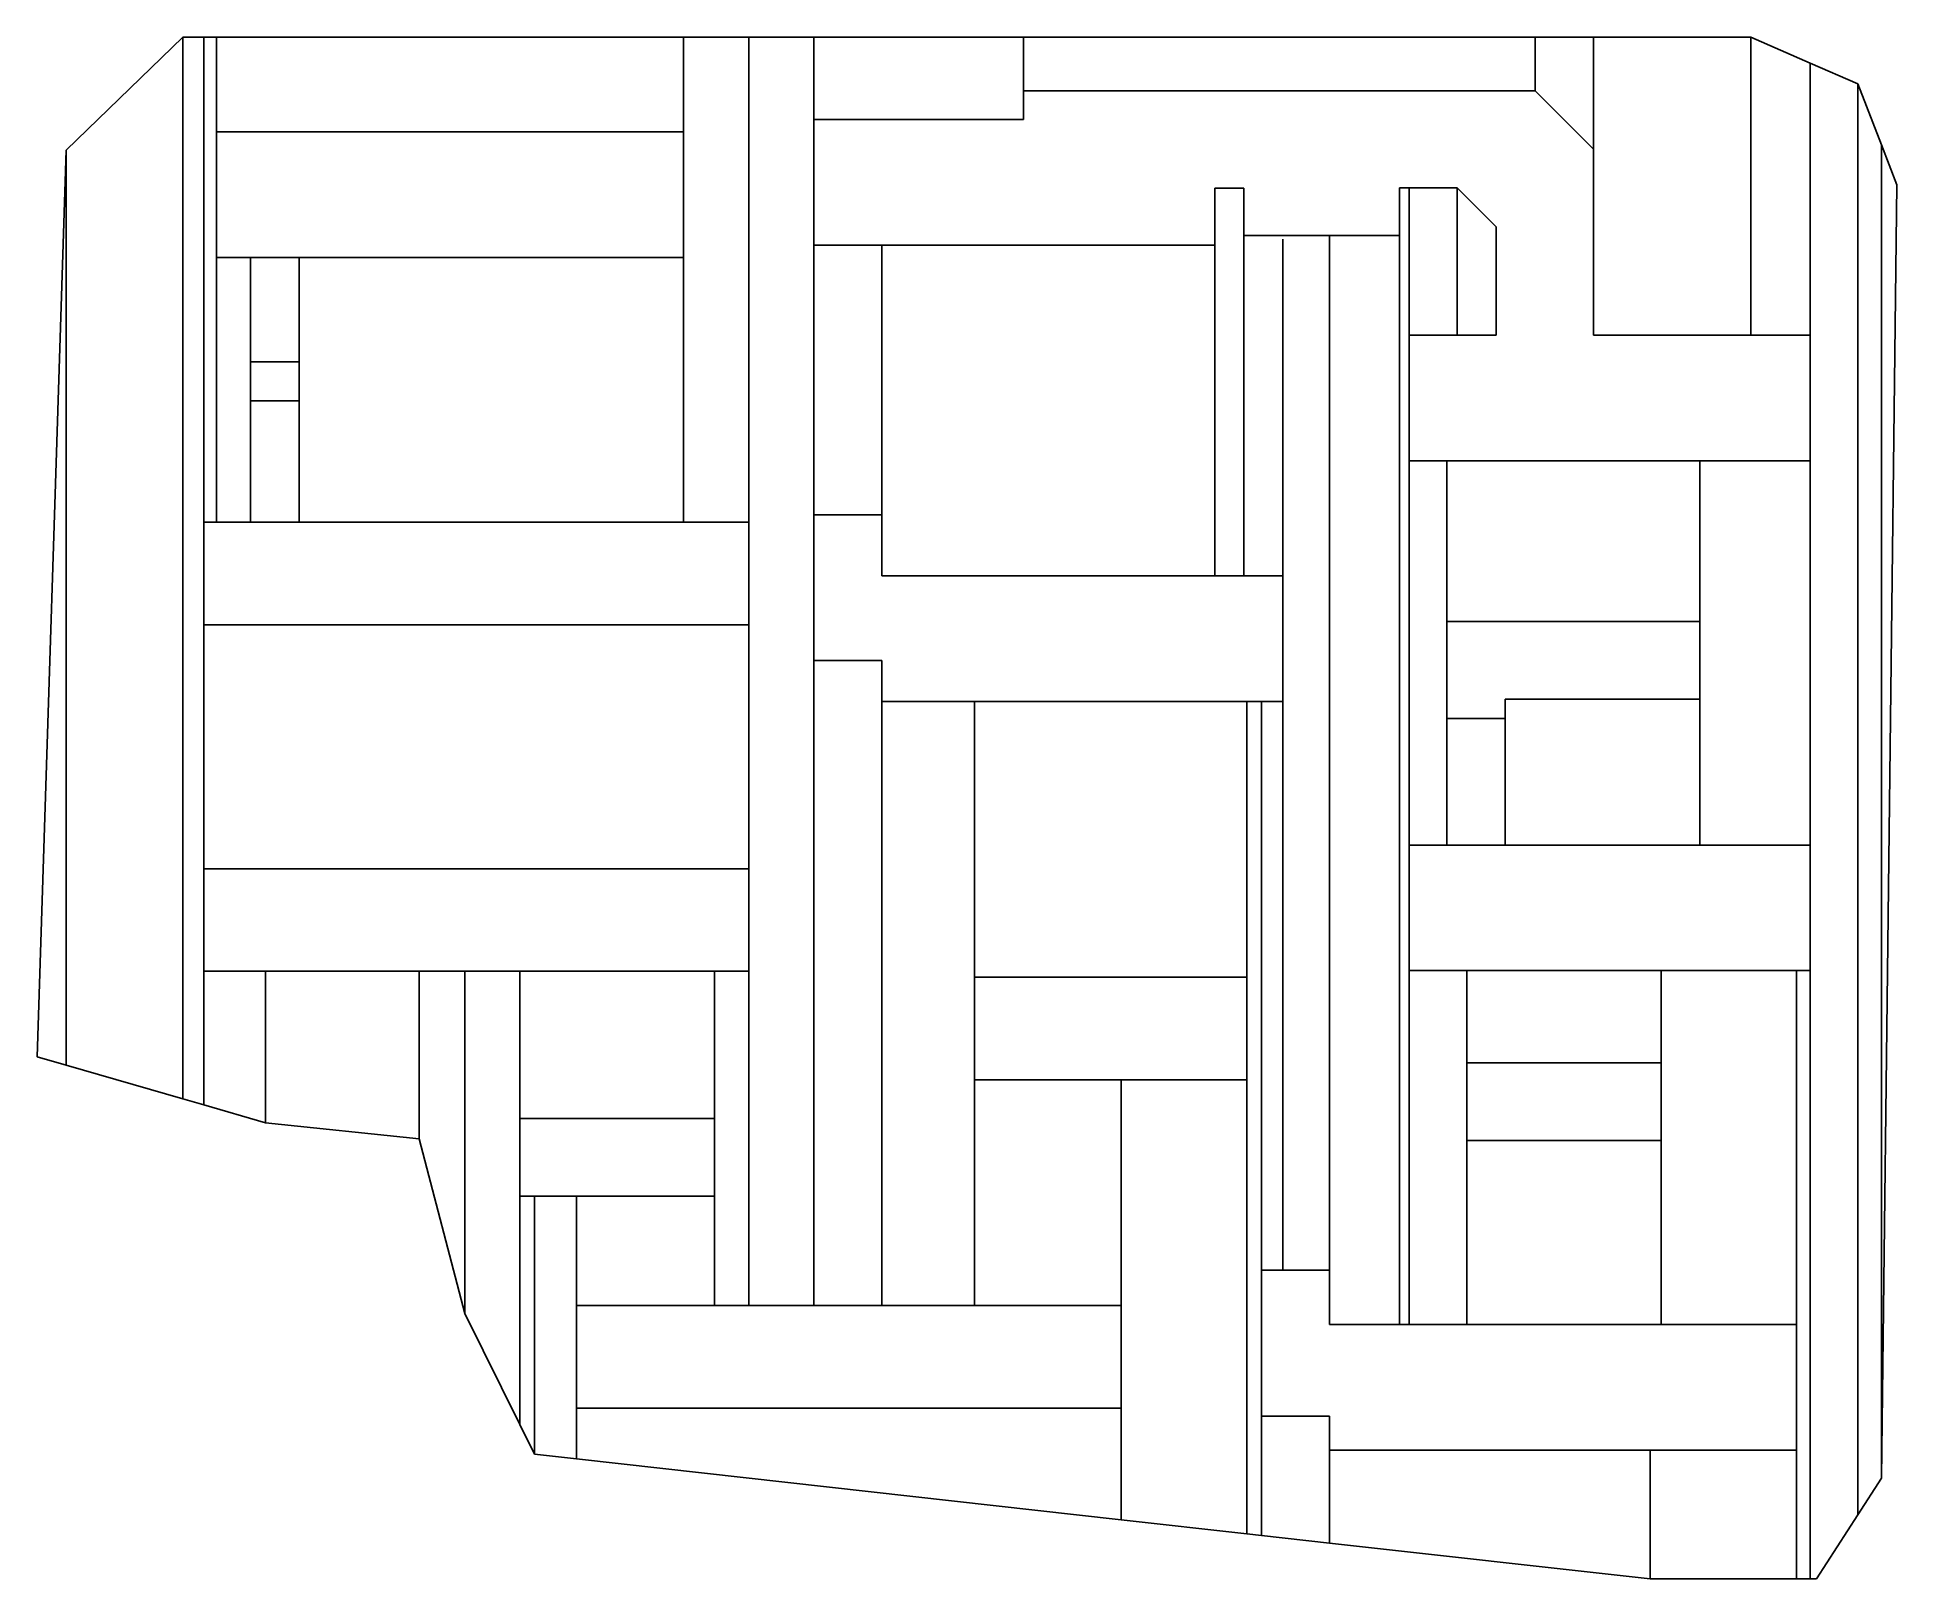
# Model space of a CAD drawing. Header units: millimetres. Extents: x 4151 to 195290, y 10076 to 168543.
import ezdxf

# ---------------------------------------------------------------- set-up
doc = ezdxf.new("R2010")
doc.units = ezdxf.units.MM
doc.header["$LTSCALE"] = 0.5

msp = doc.modelspace()

# ---------------------------------------------------------------- linework, layer by layer
at = {"color": 1}
for p, q in [((19127, 168543), (7133, 156927)), ((21282, 168543), (19127, 168543)), ((22582, 168543), (21282, 168543)), ((70582, 168543), (22582, 168543)), ((77282, 168543), (70582, 168543)), ((83982, 168543), (77282, 168543)), ((105532, 168543), (83982, 168543)), ((158110, 168543), (105532, 168543)), ((164110, 168543), (158110, 168543)), ((180294, 168543), (164110, 168543)), ((186382, 165889), (180294, 168543)), ((191283, 163753), (186382, 165889)), ((105532, 163043), (144160, 163043)), ((105532, 160074), (105532, 163043)), ((144160, 163043), (158110, 163043)), ((158110, 163043), (164110, 157043)), ((193706, 157474), (191283, 163753)), ((22582, 145912), (22582, 158812)), ((22582, 158812), (70582, 158812)), ((70582, 158812), (70582, 145912)), ((83982, 160074), (105532, 160074)), ((83982, 147174), (83982, 160074)), ((7133, 156927), (4151, 63724)), ((164110, 157043), (164110, 137897)), ((195290, 153367), (193706, 157474)), ((125182, 153039), (125182, 147174)), ((128160, 153039), (125182, 153039)), ((128160, 148161), (128160, 153039)), ((144160, 153043), (144160, 148161)), ((144160, 153043), (144160, 153043)), ((145182, 153043), (144160, 153043)), ((150110, 153043), (145182, 153043)), ((154110, 149043), (150110, 153043)), ((193706, 20405), (195290, 153367)), ((136982, 148161), (128160, 148161)), ((144160, 148161), (136982, 148161)), ((154110, 137897), (154110, 149043)), ((26082, 145912), (22582, 145912)), ((31082, 145912), (26082, 145912)), ((70582, 145912), (31082, 145912)), ((90982, 147174), (83982, 147174)), ((125182, 147174), (90982, 147174)), ((150110, 137897), (145182, 137897)), ((145182, 124997), (145182, 137897)), ((154110, 137897), (150110, 137897)), ((180294, 137897), (164110, 137897)), ((186382, 137897), (180294, 137897)), ((186382, 137897), (186382, 124997)), ((26082, 135161), (26082, 131161)), ((31082, 135161), (26082, 135161)), ((31082, 131161), (31082, 135161)), ((26082, 131161), (31082, 131161)), ((149032, 124997), (145182, 124997)), ((145182, 124997), (145182, 124997)), ((175032, 124997), (149032, 124997)), ((186382, 124997), (175032, 124997)), ((21282, 108151), (21282, 118701)), ((21282, 118701), (22582, 118701)), ((22582, 118701), (26082, 118701)), ((26082, 118701), (31082, 118701)), ((31082, 118701), (70582, 118701)), ((70582, 118701), (77282, 118701)), ((77282, 118701), (77282, 108151)), ((90982, 119461), (83982, 119461)), ((83982, 119461), (83982, 119461)), ((83982, 104461), (83982, 119461)), ((90982, 119461), (90982, 113161)), ((125182, 113161), (90982, 113161)), ((128160, 113161), (125182, 113161)), ((132182, 113161), (128160, 113161)), ((132182, 113161), (132182, 100261)), ((21282, 108151), (77282, 108151)), ((149032, 108497), (149032, 98497)), ((155032, 108497), (149032, 108497)), ((175032, 108497), (155032, 108497)), ((175032, 100497), (175032, 108497)), ((90982, 104461), (83982, 104461)), ((83982, 104461), (83982, 104461)), ((90982, 100261), (90982, 104461)), ((100485, 100261), (90982, 100261)), ((128485, 100261), (100485, 100261)), ((129982, 100261), (128485, 100261)), ((132182, 100261), (129982, 100261)), ((155032, 98497), (155032, 100497)), ((155032, 100497), (175032, 100497)), ((149032, 98497), (155032, 98497)), ((145182, 72597), (145182, 85497)), ((149032, 85497), (145182, 85497)), ((145182, 85497), (145182, 85497)), ((155032, 85497), (149032, 85497)), ((175032, 85497), (155032, 85497)), ((186382, 85497), (175032, 85497)), ((186382, 85497), (186382, 72597)), ((186382, 85497), (186382, 85497)), ((21282, 72521), (21282, 83071)), ((21282, 83071), (77282, 83071)), ((77282, 83071), (77282, 72521)), ((77282, 83071), (77282, 83071)), ((21282, 72521), (27609, 72521)), ((27609, 72521), (43418, 72521)), ((43418, 72521), (48098, 72521)), ((48098, 72521), (53760, 72521)), ((53760, 72521), (73760, 72521)), ((73760, 72521), (77282, 72521)), ((100485, 61377), (100485, 71927)), ((100485, 71927), (128485, 71927)), ((128485, 71927), (128485, 61377)), ((151082, 72597), (145182, 72597)), ((171082, 72597), (151082, 72597)), ((184982, 72597), (171082, 72597)), ((186382, 72597), (184982, 72597)), ((7133, 62864), (4151, 63724)), ((151082, 55131), (151082, 63131)), ((151082, 63131), (171082, 63131)), ((171082, 63131), (171082, 55131)), ((19127, 59404), (7133, 62864)), ((100485, 61377), (100485, 61377)), ((100485, 61377), (115582, 61377)), ((115582, 61377), (128485, 61377)), ((128485, 61377), (128485, 61377)), ((21282, 58782), (19127, 59404)), ((27609, 56957), (21282, 58782)), ((53760, 49392), (53760, 57392)), ((53760, 57392), (73760, 57392)), ((73760, 57392), (73760, 49392)), ((27609, 56957), (43418, 55287)), ((43418, 55287), (48098, 37362)), ((171082, 55131), (151082, 55131)), ((151082, 55131), (151082, 55131)), ((55275, 49392), (53760, 49392)), ((59582, 49392), (55275, 49392)), ((73760, 49392), (59582, 49392)), ((132182, 41811), (129982, 41811)), ((129982, 26811), (129982, 41811)), ((136982, 41811), (132182, 41811)), ((136982, 41811), (136982, 36211)), ((53760, 25939), (48098, 37362)), ((59582, 27611), (59582, 38161)), ((59582, 38161), (73760, 38161)), ((73760, 38161), (77282, 38161)), ((77282, 38161), (83982, 38161)), ((83982, 38161), (90982, 38161)), ((90982, 38161), (100485, 38161)), ((100485, 38161), (115582, 38161)), ((115582, 38161), (115582, 27611)), ((136982, 36211), (144160, 36211)), ((144160, 36211), (145182, 36211)), ((145182, 36211), (151082, 36211)), ((151082, 36211), (171082, 36211)), ((171082, 36211), (184982, 36211)), ((184982, 36211), (184982, 23311)), ((59582, 27611), (59582, 27611)), ((59582, 27611), (115582, 27611)), ((136982, 26811), (129982, 26811)), ((136982, 23311), (136982, 26811)), ((55275, 22883), (53760, 25939)), ((136982, 23311), (169940, 23311)), ((169940, 23311), (184982, 23311)), ((184982, 23311), (184982, 23311)), ((59582, 22402), (55275, 22883)), ((115582, 16147), (59582, 22402)), ((191283, 16658), (193706, 20405)), ((128485, 14706), (115582, 16147)), ((187026, 10076), (191283, 16658)), ((129982, 14539), (128485, 14706)), ((136982, 13757), (129982, 14539)), ((169940, 10076), (136982, 13757)), ((184982, 10076), (169940, 10076)), ((186382, 10076), (184982, 10076)), ((187026, 10076), (186382, 10076))]:
    msp.add_line(p, q, dxfattribs=at)
at = {"color": 251}
for p, q in [((19127, 168543), (19127, 59404)), ((21282, 118701), (21282, 168543)), ((22582, 158812), (22582, 168543)), ((70582, 158812), (70582, 168543)), ((77282, 118701), (77282, 168543)), ((83982, 160074), (83982, 168543)), ((105532, 163043), (105532, 168543)), ((158110, 163043), (158110, 168543)), ((164110, 157043), (164110, 168543)), ((180294, 168543), (180294, 137897)), ((186382, 137897), (186382, 165889)), ((191283, 163753), (191283, 16658)), ((7133, 156927), (7133, 62864)), ((193706, 20405), (193706, 157474)), ((145182, 137897), (145182, 153043)), ((150110, 153043), (150110, 137897)), ((128160, 148161), (128160, 113161)), ((132182, 113161), (132182, 147792)), ((136982, 41811), (136982, 148161)), ((144160, 148161), (144160, 36211)), ((22582, 145912), (22582, 118701)), ((26082, 135161), (26082, 145912)), ((31082, 135161), (31082, 145912)), ((70582, 145912), (70582, 118701)), ((83982, 147174), (83982, 119461)), ((90982, 119461), (90982, 147174)), ((125182, 147174), (125182, 113161)), ((26082, 131161), (26082, 118701)), ((31082, 131161), (31082, 118701)), ((145182, 124997), (145182, 85497)), ((149032, 108497), (149032, 124997)), ((175032, 108497), (175032, 124997)), ((186382, 124997), (186382, 85497)), ((21282, 108151), (21282, 83071)), ((77282, 108151), (77282, 83071)), ((83982, 104461), (83982, 38161)), ((90982, 100261), (90982, 38161)), ((100485, 71927), (100485, 100261)), ((128485, 71927), (128485, 100261)), ((129982, 41811), (129982, 100261)), ((132182, 100261), (132182, 41811)), ((175032, 100497), (175032, 85497)), ((149032, 98497), (149032, 85497)), ((155032, 98497), (155032, 85497)), ((21282, 72521), (21282, 58782)), ((27609, 56957), (27609, 72521)), ((43418, 55287), (43418, 72521)), ((48098, 37362), (48098, 72521)), ((53760, 57392), (53760, 72521)), ((73760, 57392), (73760, 72521)), ((77282, 72521), (77282, 38161)), ((145182, 72597), (145182, 36211)), ((151082, 63131), (151082, 72597)), ((171082, 63131), (171082, 72597)), ((184982, 36211), (184982, 72597)), ((186382, 72597), (186382, 10076)), ((100485, 61377), (100485, 38161)), ((115582, 38161), (115582, 61377)), ((128485, 61377), (128485, 14706)), ((151082, 55131), (151082, 36211)), ((171082, 55131), (171082, 36211)), ((53760, 49392), (53760, 25939)), ((55275, 49392), (55275, 22883)), ((59582, 38161), (59582, 49392)), ((73760, 49392), (73760, 38161)), ((59582, 27611), (59582, 22402)), ((115582, 27611), (115582, 16147)), ((129982, 26811), (129982, 14539)), ((136982, 23311), (136982, 13757)), ((169940, 10076), (169940, 23311)), ((184982, 23311), (184982, 10076))]:
    msp.add_line(p, q, dxfattribs=at)

doc.saveas('drawing.dxf')
